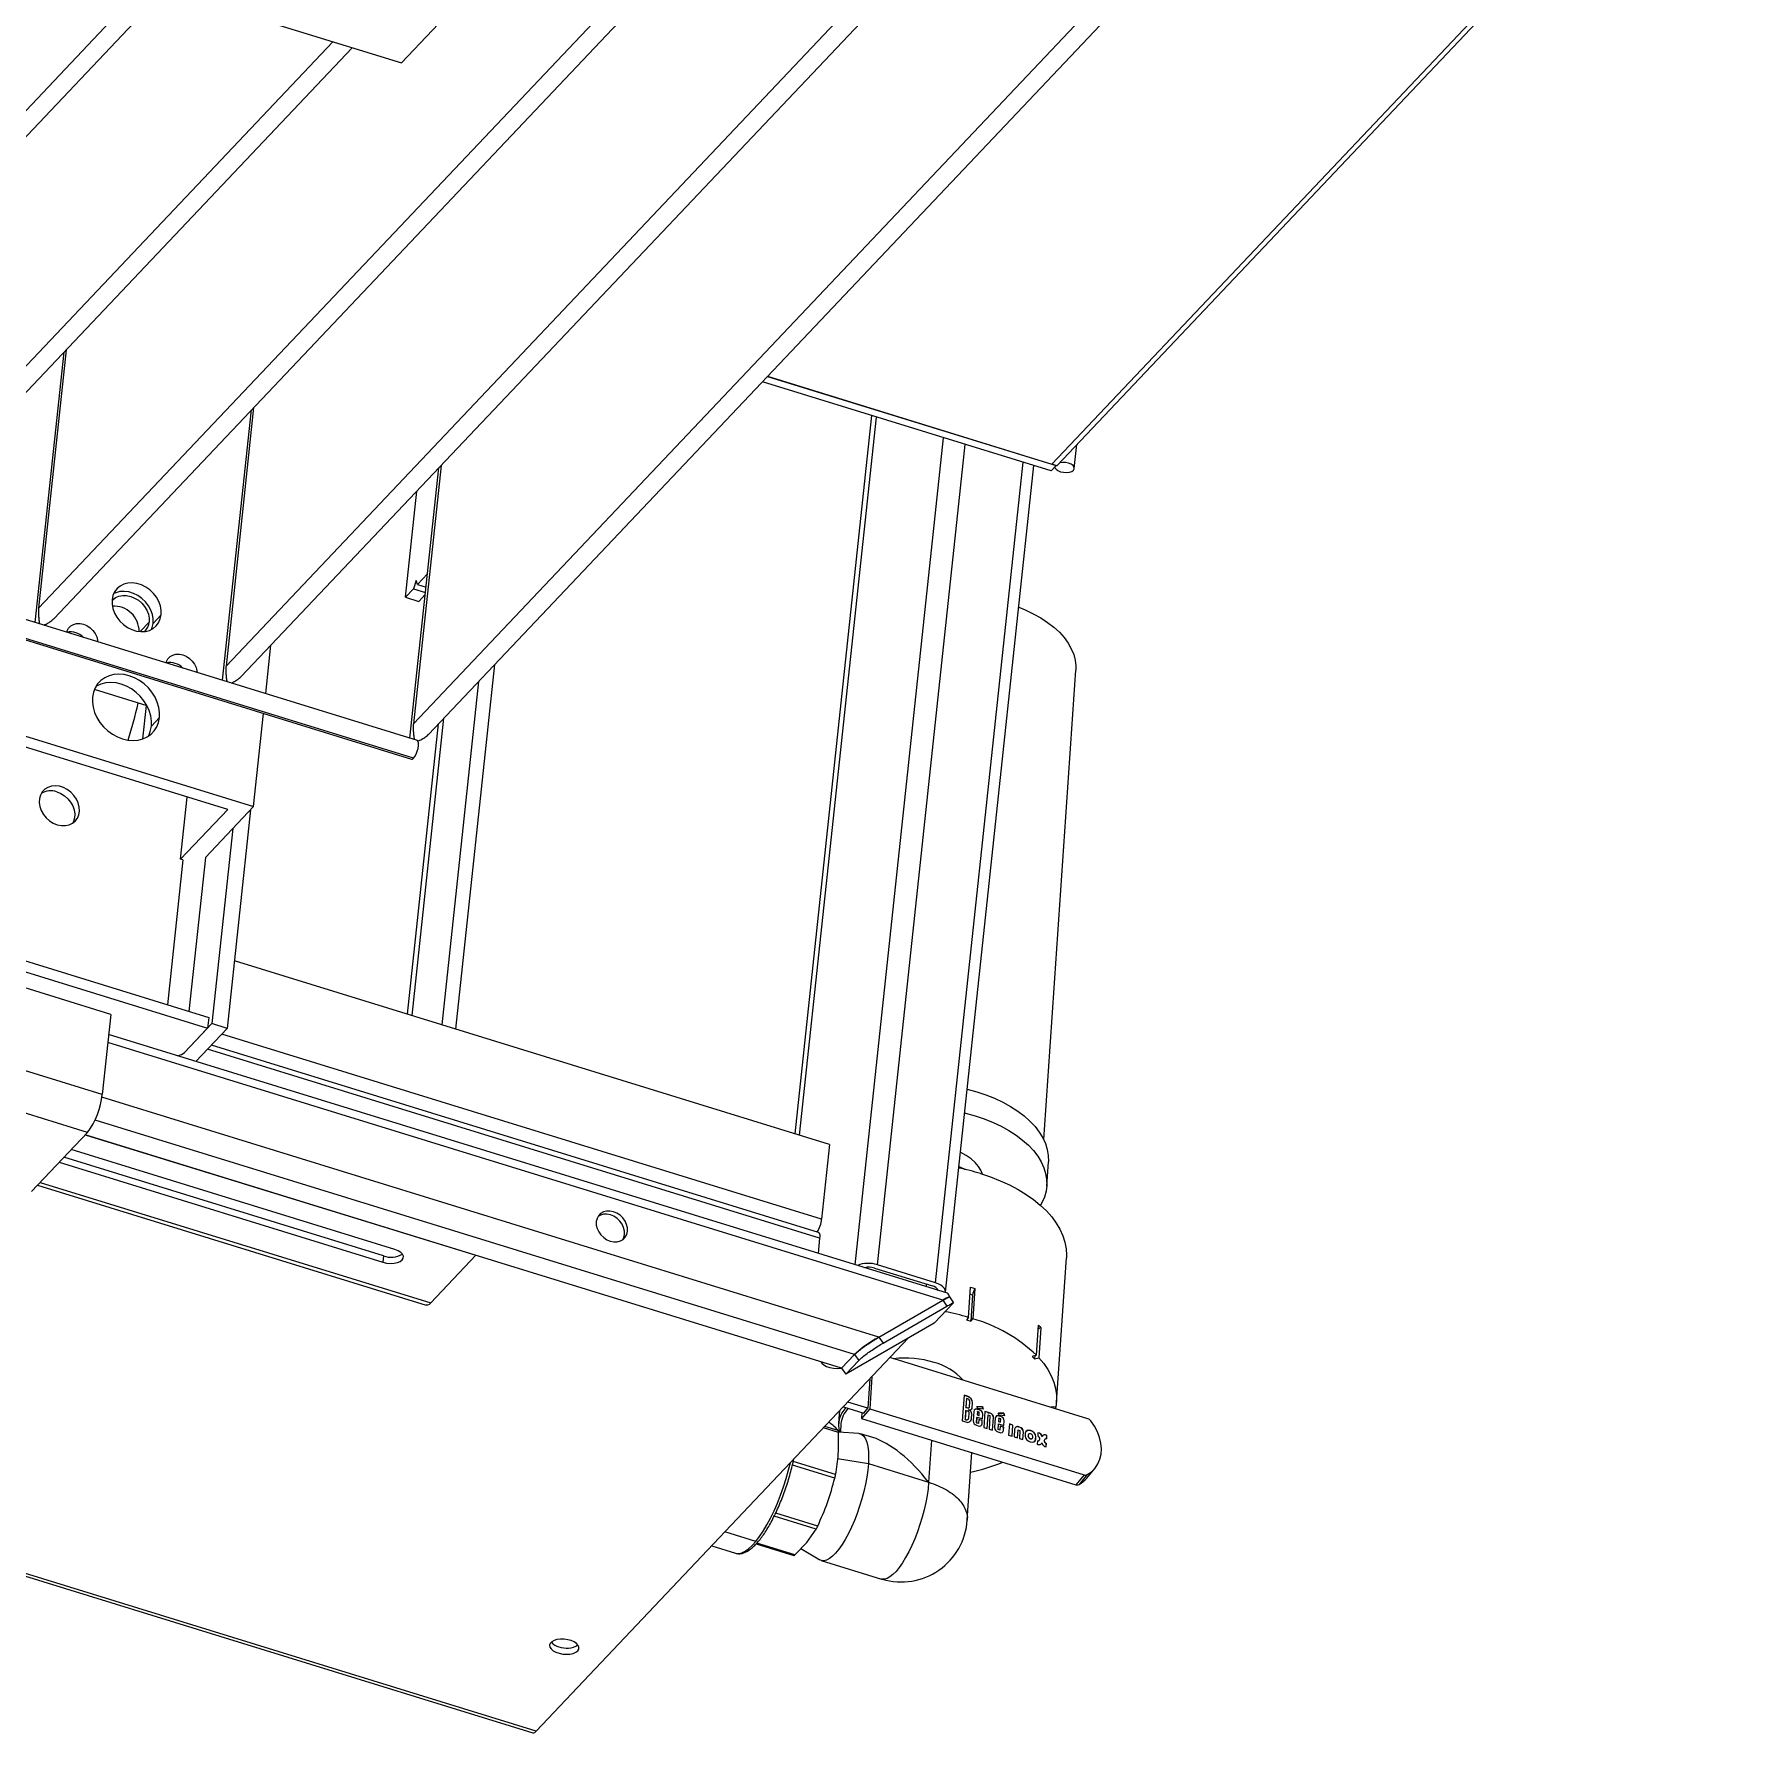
# Model space of a CAD drawing. Header units: millimetres. Extents: x -507 to 594, y -6 to 528.
# Drawn here: x -406.2 to -336.6, y 375.1 to 444.3 of the extents above; entities that cross this region are included whole.
import ezdxf

# ---------------------------------------------------------------- set-up
doc = ezdxf.new("R2010")
doc.units = ezdxf.units.MM

msp = doc.modelspace()

# ---------------------------------------------------------------- linework, layer by layer
at = {"color": 7, "linetype": 'Continuous', "lineweight": 25}
for p, q in [((-364.589, 426.6951), (-336.5711, 456.2837)), ((-337.0283, 456.0784), (-364.7861, 426.7644)), ((-391.2707, 443.1002), (-383.7065, 451.0885)), ((-405.4274, 420.4633), (-378.0743, 449.3499)), ((-409.9811, 448.8756), (-391.2707, 443.1002)), ((-397.798, 418.1083), (-370.4448, 446.9949)), ((-420.6864, 425.1734), (-400.8974, 446.0717)), ((-390.1685, 415.7533), (-362.8153, 444.6399)), ((-413.0569, 422.8184), (-393.268, 443.7167)), ((-390.6186, 415.5087), (-451.6544, 434.3489)), ((-451.8904, 433.5845), (-390.8546, 414.7442)), ((-390.7733, 414.7834), (-451.8091, 433.6236)), ((-406.1833, 420.3131), (-405.0059, 431.3207)), ((-404.915, 431.4167), (-406.0406, 420.8934)), ((-364.815, 426.482), (-376.5726, 430.1113)), ((-376.3685, 430.3269), (-364.6109, 426.6976)), ((-376.3592, 430.3367), (-364.7861, 426.7644)), ((-397.2856, 429.0616), (-398.4111, 418.5384)), ((-398.5538, 417.958), (-397.3765, 428.9657)), ((-375.0559, 399.4293), (-371.9277, 428.6775)), ((-363.87, 426.582), (-363.7648, 427.5655)), ((-390.9243, 415.603), (-389.747, 426.6106)), ((-389.6561, 426.7066), (-390.7816, 416.1834)), ((-369.1174, 393.0444), (-365.5178, 426.699)), ((-364.815, 426.482), (-364.6109, 426.6976)), ((-391.1089, 421.3363), (-390.6464, 425.6608)), ((-390.2095, 422.2861), (-390.6191, 421.8536)), ((-390.7823, 421.6811), (-391.1089, 421.3363)), ((-390.6732, 422.0247), (-390.7823, 421.6811)), ((-390.7823, 421.6811), (-390.2905, 421.5293)), ((-390.6191, 421.8536), (-390.6732, 422.0247)), ((-390.6191, 421.8536), (-390.2674, 421.745)), ((-390.2992, 421.4476), (-390.5639, 421.1681)), ((-391.1089, 421.3363), (-390.5639, 421.1681)), ((-406.0097, 420.2595), (-406.0077, 420.2616)), ((-405.828, 420.2034), (-405.8261, 420.2055)), ((-401.0503, 420.6208), (-401.3769, 420.276)), ((-396.7957, 417.4154), (-396.5845, 419.3898)), ((-398.3802, 417.9045), (-398.3782, 417.9066)), ((-365.1153, 399.251), (-363.8092, 418.3685)), ((-401.6227, 416.9154), (-403.7721, 417.5788)), ((-398.1986, 417.8484), (-398.1966, 417.8505)), ((-401.7998, 415.566), (-401.6544, 416.9252)), ((-397.2878, 412.8147), (-396.8824, 416.6049)), ((-408.187, 416.179), (-397.2878, 412.8147)), ((-401.1227, 416.4348), (-401.4493, 416.09)), ((-390.8372, 404.3006), (-389.5414, 416.4155)), ((-398.3409, 412.6941), (-407.787, 415.6099)), ((-390.7508, 415.5494), (-390.7488, 415.5515)), ((-390.5862, 415.4754), (-390.5671, 415.4955)), ((-400.2595, 410.668), (-399.9884, 413.2026)), ((-506.7204, 412.3826), (-385.9205, 375.0946)), ((-385.7782, 375.1631), (-506.5782, 412.4511)), ((-400.2595, 410.668), (-398.3409, 412.6941)), ((-397.2878, 412.8147), (-399.2471, 410.7455)), ((-397.409, 412.6866), (-398.3617, 403.7795)), ((-398.1389, 411.9159), (-398.9884, 403.9729)), ((-400.1687, 410.64), (-400.2595, 410.668)), ((-410.4289, 407.7161), (-399.1119, 404.2228)), ((-410.6202, 407.3322), (-399.1578, 403.794)), ((-373.8321, 399.0515), (-398.0673, 406.5323)), ((-403.102, 404.3514), (-407.6434, 405.7532)), ((-403.102, 404.3514), (-403.4506, 401.0923)), ((-398.9884, 403.9729), (-400.0967, 402.8025)), ((-399.1119, 404.2228), (-399.1578, 403.794)), ((-398.3617, 403.7795), (-398.9884, 403.9729)), ((-369.0353, 392.9911), (-403.1895, 403.5337)), ((-399.1578, 403.794), (-400.0967, 402.8025)), ((-399.6338, 402.4361), (-398.3617, 403.7795)), ((-374.2913, 395.471), (-399.0054, 403.0997)), ((-403.4506, 401.0923), (-407.992, 402.4941)), ((-404.0505, 399.5458), (-408.5919, 400.9476)), ((-404.0505, 399.5458), (-406.3365, 397.1317)), ((-404.1435, 399.4476), (-388.2406, 394.5388)), ((-373.345, 389.9409), (-404.1435, 399.4476)), ((-391.9992, 394.5164), (-405.0101, 398.5325)), ((-391.5369, 394.7764), (-404.715, 398.8441)), ((-373.8321, 399.0515), (-374.1578, 396.0069)), ((-405.2048, 398.3268), (-392.0267, 394.2591)), ((-364.994, 397.3594), (-364.927, 398.3396)), ((-406.0871, 397.3951), (-390.2617, 392.5102)), ((-374.2403, 395.235), (-374.3063, 394.6181)), ((-391.9992, 394.5164), (-392.0267, 394.2591)), ((-388.2406, 394.5388), (-390.0775, 392.5989)), ((-364.5934, 388.5513), (-364.1916, 394.4324)), ((-372.0116, 394.0202), (-369.6501, 393.2913)), ((-369.5276, 393.4206), (-371.8891, 394.1495)), ((-369.8941, 393.2562), (-369.8827, 393.3631)), ((-368.9561, 392.8522), (-368.9563, 392.852)), ((-368.9563, 392.852), (-368.7831, 392.6106)), ((-368.1827, 392.0131), (-368.099, 393.2383)), ((-368.099, 393.2383), (-368.0079, 393.2107)), ((-368.0111, 392.9185), (-368.0837, 391.8566)), ((-368.0079, 393.2107), (-367.9174, 393.1822)), ((-367.9174, 393.1822), (-368.0011, 391.957)), ((-371.8285, 391.2072), (-369.2285, 392.7081)), ((-371.8284, 391.2072), (-369.2284, 392.7082)), ((-371.6552, 390.9658), (-369.0551, 392.4668)), ((-368.7831, 392.6106), (-369.5717, 391.7777)), ((-369.2284, 392.7082), (-369.0551, 392.4668)), ((-369.5717, 391.7777), (-373.1716, 389.6995)), ((-368.1827, 392.0131), (-368.2653, 391.9127)), ((-368.2653, 391.9127), (-368.0837, 391.8566)), ((-368.0837, 391.8566), (-368.0011, 391.957)), ((-365.4133, 390.4711), (-365.3296, 391.6963)), ((-365.3296, 391.6963), (-365.2798, 391.6442)), ((-365.2314, 391.5917), (-365.3151, 390.3664)), ((-365.2798, 391.6442), (-365.2314, 391.5917)), ((-370.6169, 391.1743), (-385.7782, 375.1631)), ((-371.8284, 391.2072), (-371.6552, 390.9658)), ((-373.345, 389.9409), (-372.8143, 390.5013)), ((-373.3448, 389.941), (-372.8142, 390.5014)), ((-373.1716, 389.6995), (-372.641, 390.26)), ((-372.8142, 390.5014), (-372.641, 390.26)), ((-363.32, 387.8866), (-371.3756, 390.3732)), ((-365.4133, 390.4711), (-365.5865, 390.4227)), ((-365.5865, 390.4227), (-365.4882, 390.318)), ((-365.479, 390.4527), (-365.4882, 390.318)), ((-365.4882, 390.318), (-365.3151, 390.3664)), ((-373.3448, 389.941), (-373.345, 389.9409)), ((-373.3448, 389.941), (-373.1716, 389.6995)), ((-372.1938, 389.5091), (-372.2754, 388.3143)), ((-372.1118, 389.5956), (-372.2009, 388.2926)), ((-368.3616, 388.8423), (-368.433, 387.7968)), ((-368.2204, 388.7924), (-368.362, 388.8361)), ((-368.2163, 388.7975), (-368.3616, 388.8423)), ((-368.2635, 388.7056), (-368.288, 388.3462)), ((-368.2593, 388.7107), (-368.2839, 388.3513)), ((-368.2635, 388.7056), (-368.2593, 388.7107)), ((-368.223, 388.6994), (-368.2593, 388.7107)), ((-368.2204, 388.7924), (-368.2163, 388.7975)), ((-373.4455, 388.0893), (-373.4734, 387.6809)), ((-373.273, 388.3693), (-372.4413, 388.1126)), ((-372.2754, 388.3143), (-373.0877, 388.565)), ((-372.2009, 388.2926), (-372.5326, 387.8893)), ((-372.5158, 388.1356), (-372.5326, 387.8893)), ((-372.4413, 388.1126), (-372.2754, 388.3143)), ((-372.2009, 388.2926), (-363.4762, 385.5995)), ((-368.2969, 388.2155), (-368.3215, 387.8561)), ((-368.2928, 388.2206), (-368.3174, 387.8612)), ((-368.2969, 388.2155), (-368.2928, 388.2206)), ((-368.2201, 388.1981), (-368.2928, 388.2206)), ((-368.288, 388.3462), (-368.2839, 388.3513)), ((-368.288, 388.3462), (-368.2154, 388.3238)), ((-368.2839, 388.3513), (-368.2112, 388.3288)), ((-368.2154, 388.3238), (-368.2112, 388.3288)), ((-368.1835, 388.2472), (-368.1793, 388.2523)), ((-368.1653, 387.9143), (-368.1519, 388.1104)), ((-368.1491, 388.3383), (-368.145, 388.3434)), ((-368.1341, 388.3718), (-368.1207, 388.5678)), ((-368.0605, 387.8757), (-368.0471, 388.0717)), ((-368.0563, 387.8807), (-368.0429, 388.0767)), ((-368.0471, 388.0717), (-368.0429, 388.0767)), ((-368.0292, 388.3331), (-368.0158, 388.5291)), ((-368.0292, 388.3331), (-368.0251, 388.3381)), ((-368.0251, 388.3381), (-368.0117, 388.5341)), ((-368.0158, 388.5291), (-368.0117, 388.5341)), ((-367.9614, 388.185), (-367.9881, 387.7929)), ((-367.8367, 388.3801), (-367.6143, 388.3781)), ((-367.8049, 388.3035), (-367.8367, 388.3801)), ((-367.6184, 388.3731), (-367.8346, 388.375)), ((-367.8179, 388.1678), (-367.8269, 388.0371)), ((-367.8269, 388.0371), (-367.8227, 388.0421)), ((-367.8269, 388.0371), (-367.7542, 388.0146)), ((-367.8138, 388.1728), (-367.8227, 388.0421)), ((-367.8227, 388.0421), (-367.7501, 388.0197)), ((-367.8179, 388.1678), (-367.8138, 388.1728)), ((-367.7411, 388.1504), (-367.8138, 388.1728)), ((-367.8113, 388.2658), (-367.8071, 388.2708)), ((-367.7386, 388.2434), (-367.8113, 388.2658)), ((-367.7344, 388.2484), (-367.8071, 388.2708)), ((-367.5847, 388.2689), (-367.8049, 388.3035)), ((-367.7542, 388.0146), (-367.7501, 388.0197)), ((-367.7501, 388.0197), (-367.7411, 388.1504)), ((-367.7386, 388.2434), (-367.7344, 388.2484)), ((-367.6143, 388.3781), (-367.6184, 388.3731)), ((-367.5904, 388.2698), (-367.6184, 388.3731)), ((-367.6152, 387.878), (-367.6022, 388.0678)), ((-367.6143, 388.3781), (-367.5847, 388.2689)), ((-367.6114, 387.8768), (-367.598, 388.0728)), ((-367.6022, 388.0678), (-367.598, 388.0728)), ((-367.5165, 388.1811), (-367.5611, 387.5277)), ((-367.3753, 388.1312), (-367.5169, 388.1749)), ((-367.3711, 388.1362), (-367.5165, 388.1811)), ((-367.4195, 387.4839), (-367.382, 388.0332)), ((-367.4158, 387.4828), (-367.3778, 388.0382)), ((-367.382, 388.0332), (-367.3778, 388.0382)), ((-367.3778, 388.0382), (-367.3052, 388.0158)), ((-367.3765, 388.1137), (-367.3753, 388.1312)), ((-367.3765, 388.1137), (-367.3723, 388.1187)), ((-367.3753, 388.1312), (-367.3711, 388.1362)), ((-367.3723, 388.1187), (-367.3711, 388.1362)), ((-367.3052, 388.0158), (-367.3431, 387.4604)), ((-366.9648, 388.1109), (-366.7424, 388.109)), ((-366.9329, 388.0343), (-366.9648, 388.1109)), ((-366.7465, 388.1039), (-366.9627, 388.1058)), ((-366.9393, 387.9966), (-366.9352, 388.0017)), ((-366.8667, 387.9742), (-366.9393, 387.9966)), ((-366.8625, 387.9792), (-366.9352, 388.0017)), ((-366.7127, 387.9997), (-366.9329, 388.0343)), ((-366.8667, 387.9742), (-366.8625, 387.9792)), ((-366.7424, 388.109), (-366.7465, 388.1039)), ((-366.7185, 388.0006), (-366.7465, 388.1039)), ((-366.7424, 388.109), (-366.7127, 387.9997)), ((-364.8148, 388.3741), (-364.8197, 388.3495)), ((-364.6172, 388.352), (-364.8148, 388.3741)), ((-364.6321, 388.3537), (-364.6362, 388.2929)), ((-372.6409, 387.285), (-373.4732, 387.3365)), ((-373.3736, 387.6741), (-373.397, 387.3318)), ((-372.0806, 387.12), (-372.5786, 387.2738)), ((-372.5326, 387.8893), (-363.8079, 385.1962)), ((-368.433, 387.7968), (-368.2877, 387.7519)), ((-368.3215, 387.8561), (-368.3174, 387.8612)), ((-368.3215, 387.8561), (-368.2852, 387.8449)), ((-368.3174, 387.8612), (-368.281, 387.85)), ((-368.2852, 387.8449), (-368.281, 387.85)), ((-368.1858, 387.8667), (-368.1816, 387.8718)), ((-368.0605, 387.8757), (-368.0563, 387.8807)), ((-367.8517, 387.6174), (-367.7791, 387.5949)), ((-367.8492, 387.7103), (-367.8336, 387.9391)), ((-367.8492, 387.7103), (-367.8451, 387.7154)), ((-367.7765, 387.6879), (-367.8492, 387.7103)), ((-367.8451, 387.7154), (-367.8294, 387.9441)), ((-367.7724, 387.693), (-367.8451, 387.7154)), ((-367.8336, 387.9391), (-367.8294, 387.9441)), ((-367.8294, 387.9441), (-367.6114, 387.8768)), ((-367.7765, 387.6879), (-367.7724, 387.693)), ((-367.7612, 387.8563), (-367.7724, 387.693)), ((-367.6201, 387.8064), (-367.7617, 387.8501)), ((-367.6159, 387.8115), (-367.7612, 387.8563)), ((-367.629, 387.6757), (-367.6201, 387.8064)), ((-367.629, 387.6757), (-367.6248, 387.6808)), ((-367.6248, 387.6808), (-367.6159, 387.8115)), ((-367.6201, 387.8064), (-367.6159, 387.8115)), ((-367.5611, 387.5277), (-367.4158, 387.4828)), ((-367.3431, 387.4604), (-367.1978, 387.4155)), ((-367.2015, 387.4167), (-367.1662, 387.9332)), ((-367.1978, 387.4155), (-367.1621, 387.9383)), ((-367.1662, 387.9332), (-367.1621, 387.9383)), ((-367.0894, 387.9158), (-367.1162, 387.5238)), ((-366.9798, 387.3482), (-366.9071, 387.3258)), ((-366.9773, 387.4412), (-366.9616, 387.6699)), ((-366.9773, 387.4412), (-366.9731, 387.4462)), ((-366.9046, 387.4188), (-366.9773, 387.4412)), ((-366.9731, 387.4462), (-366.9575, 387.675)), ((-366.9005, 387.4238), (-366.9731, 387.4462)), ((-366.9616, 387.6699), (-366.9575, 387.675)), ((-366.9575, 387.675), (-366.7395, 387.6077)), ((-366.946, 387.8986), (-366.9549, 387.7679)), ((-366.9549, 387.7679), (-366.9508, 387.773)), ((-366.9549, 387.7679), (-366.8823, 387.7455)), ((-366.9419, 387.9037), (-366.9508, 387.773)), ((-366.9508, 387.773), (-366.8781, 387.7505)), ((-366.946, 387.8986), (-366.9419, 387.9037)), ((-366.8692, 387.8812), (-366.9419, 387.9037)), ((-366.9046, 387.4188), (-366.9005, 387.4238)), ((-366.8893, 387.5872), (-366.9005, 387.4238)), ((-366.7481, 387.5373), (-366.8897, 387.581)), ((-366.744, 387.5423), (-366.8893, 387.5872)), ((-366.8823, 387.7455), (-366.8781, 387.7505)), ((-366.8781, 387.7505), (-366.8692, 387.8812)), ((-366.757, 387.4066), (-366.7481, 387.5373)), ((-366.757, 387.4066), (-366.7529, 387.4116)), ((-366.7529, 387.4116), (-366.744, 387.5423)), ((-366.7481, 387.5373), (-366.744, 387.5423)), ((-366.7432, 387.6088), (-366.7303, 387.7987)), ((-366.7395, 387.6077), (-366.7261, 387.8037)), ((-366.7303, 387.7987), (-366.7261, 387.8037)), ((-366.5126, 387.6711), (-366.5438, 387.2137)), ((-366.3714, 387.6212), (-366.513, 387.6649)), ((-366.3673, 387.6262), (-366.5126, 387.6711)), ((-366.4022, 387.1699), (-366.3714, 387.6212)), ((-366.3985, 387.1688), (-366.3673, 387.6262)), ((-366.3714, 387.6212), (-366.3673, 387.6262)), ((-366.3049, 387.4535), (-366.3259, 387.1464)), ((-366.1843, 387.1027), (-366.1624, 387.4232)), ((-366.1805, 387.1015), (-366.1582, 387.4282)), ((-366.1624, 387.4232), (-366.1582, 387.4282)), ((-366.1582, 387.4282), (-366.0855, 387.4058)), ((-366.1316, 387.5472), (-366.1275, 387.5522)), ((-366.1026, 387.5382), (-366.1316, 387.5472)), ((-366.0984, 387.5432), (-366.1275, 387.5522)), ((-366.0855, 387.4058), (-366.1079, 387.0791)), ((-366.1026, 387.5382), (-366.0984, 387.5432)), ((-365.9663, 387.0354), (-365.9457, 387.3363)), ((-365.9625, 387.0342), (-365.9416, 387.3413)), ((-365.9457, 387.3363), (-365.9416, 387.3413)), ((-365.8687, 387.3007), (-365.877, 387.1794)), ((-365.7323, 387.2523), (-365.7365, 387.2473)), ((-365.35, 387.3129), (-365.3589, 387.1815)), ((-366.5438, 387.2137), (-366.3985, 387.1688)), ((-366.3259, 387.1464), (-366.1805, 387.1015)), ((-366.1079, 387.0791), (-365.9625, 387.0342)), ((-365.7477, 387.2257), (-365.7518, 387.1658)), ((-365.7518, 387.1658), (-365.7477, 387.1709)), ((-365.7365, 387.2473), (-365.7477, 387.2257)), ((-365.7436, 387.2308), (-365.7477, 387.1709)), ((-365.7477, 387.2257), (-365.7436, 387.2308)), ((-365.5815, 387.0882), (-365.5773, 387.0932)), ((-365.566, 387.1148), (-365.5619, 387.1747)), ((-365.4735, 386.9831), (-365.4451, 387.0398)), ((-365.4451, 387.0398), (-365.4368, 387.1611)), ((-365.4451, 387.0398), (-365.441, 387.0448)), ((-365.441, 387.0448), (-365.4327, 387.1662)), ((-365.4368, 387.1611), (-365.4327, 387.1662)), ((-365.3723, 386.9855), (-365.3813, 386.8548)), ((-365.2955, 387.0071), (-365.2914, 387.0122)), ((-365.1969, 386.8937), (-365.1928, 386.8987)), ((-365.1793, 387.1518), (-365.1751, 387.1568)), ((-365.0766, 387.0427), (-365.0807, 387.0376)), ((-365.0217, 386.7429), (-365.0132, 386.8683)), ((-365.0179, 386.7426), (-365.009, 386.8733)), ((-365.0132, 386.8683), (-365.009, 386.8733)), ((-364.9994, 387.0698), (-364.9908, 387.1957)), ((-364.9956, 387.0694), (-364.9867, 387.2007)), ((-364.9908, 387.1957), (-364.9867, 387.2007)), ((-373.5097, 386.2609), (-372.2554, 386.0552)), ((-372.2554, 386.0552), (-369.8031, 385.2982)), ((-368.2289, 383.7529), (-368.041, 386.5028)), ((-363.358, 385.4695), (-363.0263, 385.8728)), ((-363.4762, 385.5995), (-363.8079, 385.1962)), ((-363.3439, 385.608), (-363.6756, 385.2047)), ((-374.7655, 382.85), (-374.3789, 383.392)), ((-378.6349, 382.7069), (-377.6623, 382.4066)), ((-376.829, 382.7831), (-375.2935, 382.3091)), ((-375.2464, 382.3371), (-374.7655, 382.85)), ((-375.0007, 382.5992), (-374.2292, 382.1398)), ((-374.1713, 382.114), (-371.719, 381.357))]:
    msp.add_line(p, q, dxfattribs=at)
at = {"color": 8, "linetype": 'Continuous', "lineweight": 25}
for p, q in [((-378.8638, 449.5936), (-406.0406, 420.8934)), ((-371.2344, 447.2386), (-398.4111, 418.5384)), ((-401.687, 446.3154), (-421.2995, 425.6035)), ((-363.6049, 444.8836), (-390.7816, 416.1834)), ((-394.0575, 443.9604), (-413.67, 423.2485)), ((-372.1218, 428.7375), (-375.25, 399.4892)), ((-372.799, 394.1529), (-369.1966, 427.8345)), ((-371.8891, 394.1495), (-368.3155, 427.5625)), ((-369.5276, 393.4206), (-365.954, 426.8336)), ((-401.5415, 420.3268), (-401.9082, 419.9394)), ((-404.7964, 419.885), (-404.7918, 419.9279)), ((-387.4772, 418.5955), (-389.0646, 403.7534)), ((-400.2551, 418.4832), (-400.2505, 418.5261)), ((-388.1277, 417.9084), (-389.6232, 403.9259)), ((-389.7675, 416.1768), (-391.0313, 404.3605)), ((-400.1687, 410.64), (-400.7993, 404.7437)), ((-399.2471, 410.7455), (-399.9182, 404.4717)), ((-374.1578, 396.0069), (-398.5826, 403.5462)), ((-369.2285, 392.7081), (-403.225, 403.202)), ((-374.2403, 395.235), (-399.1668, 402.9292)), ((-371.8285, 391.2072), (-403.4662, 400.9729)), ((-372.8143, 390.5013), (-403.741, 400.0476)), ((-405.9804, 397.5077), (-390.0775, 392.5989)), ((-369.4384, 393.1155), (-369.4346, 393.1516)), ((-368.0111, 392.9185), (-368.1186, 392.9516)), ((-373.4721, 387.3193), (-374.0875, 387.5093)), ((-373.4885, 387.4053), (-374.0282, 387.5719)), ((-369.6861, 387.0106), (-369.8031, 385.2982)), ((-373.621, 385.4654), (-375.3471, 385.9982)), ((-373.5889, 385.6104), (-375.3125, 386.1425)), ((-374.3789, 383.392), (-376.0889, 383.9198)), ((-374.317, 383.5111), (-376.0301, 384.0399)), ((-376.8372, 382.8852), (-378.0977, 383.2742)), ((-375.2464, 382.3371), (-376.7986, 382.8162)), ((-371.7026, 381.3525), (-371.719, 381.357)), ((-371.7026, 381.3525), (-371.6866, 381.3472))]:
    msp.add_line(p, q, dxfattribs=at)
at = {"color": 7, "linetype": 'Continuous', "lineweight": 25, "flags": 128}
for points in [[(-364.6649, 426.6406), (-364.6576, 426.6139), (-364.6134, 426.551), (-364.5353, 426.4952), (-364.431, 426.4521), (-364.3108, 426.4259), (-364.1863, 426.4191), (-364.0698, 426.4325), (-363.9727, 426.4646), (-363.9044, 426.5124)], [(-363.9044, 426.5124), (-363.8718, 426.5712), (-363.8778, 426.6352), (-363.9221, 426.6981), (-364.0002, 426.7539), (-364.1045, 426.797), (-364.2247, 426.8232), (-364.3492, 426.83), (-364.4657, 426.8166), (-364.4762, 426.8143)], [(-401.0503, 420.6208), (-401.0488, 420.7994), (-401.0813, 420.9824), (-401.1468, 421.1637), (-401.2431, 421.3369), (-401.3668, 421.4962), (-401.5138, 421.6363), (-401.6789, 421.7522), (-401.8568, 421.8402), (-402.0411, 421.8971), (-402.2258, 421.921), (-402.4044, 421.9112), (-402.571, 421.8679), (-402.7198, 421.7927), (-402.8457, 421.6881), (-402.9446, 421.5576), (-403.013, 421.4057), (-403.0485, 421.2376)], [(-403.0431, 421.2161), (-403.023, 421.2363), (-402.9065, 421.3237), (-402.7695, 421.3827), (-402.6175, 421.411), (-402.4561, 421.4075), (-402.2917, 421.3724), (-402.1305, 421.307), (-401.9788, 421.2138), (-401.8423, 421.0964), (-401.7263, 420.9594), (-401.6353, 420.808), (-401.5727, 420.6479), (-401.5411, 420.4854), (-401.5415, 420.3268)], [(-401.3769, 420.276), (-401.3754, 420.4546), (-401.4079, 420.6376), (-401.4734, 420.8188), (-401.5697, 420.992), (-401.6934, 421.1514), (-401.8403, 421.2914), (-402.0055, 421.4074), (-402.1833, 421.4953), (-402.3677, 421.5522), (-402.5523, 421.5761), (-402.731, 421.5663), (-402.8975, 421.5231), (-402.9821, 421.4854)], [(-403.0485, 421.2376), (-403.05, 421.059), (-403.0175, 420.876), (-402.952, 420.6948), (-402.8557, 420.5216), (-402.732, 420.3622), (-402.5851, 420.2222), (-402.4199, 420.1062), (-402.2421, 420.0183), (-402.0577, 419.9614), (-401.873, 419.9374), (-401.6944, 419.9472), (-401.5278, 419.9905), (-401.3791, 420.0657), (-401.2531, 420.1704), (-401.1542, 420.3008), (-401.0859, 420.4527), (-401.0503, 420.6208)], [(-366.1345, 420.9334), (-365.8687, 420.8237), (-365.5423, 420.6678), (-365.238, 420.4972), (-364.9583, 420.3133), (-364.7052, 420.1173), (-364.4805, 419.9108), (-364.2859, 419.6953), (-364.1229, 419.4724), (-363.9927, 419.2437), (-363.8962, 419.0109), (-363.8341, 418.7758), (-363.8069, 418.54), (-363.8092, 418.3685)], [(-404.8987, 419.9166), (-404.8824, 419.9683), (-404.8218, 420.0807), (-404.7338, 420.1711), (-404.623, 420.2351), (-404.4948, 420.2694), (-404.3557, 420.2723), (-404.2126, 420.2437), (-404.0727, 420.185), (-403.9431, 420.0991), (-403.8302, 419.9904), (-403.7397, 419.8643), (-403.6761, 419.727), (-403.6427, 419.5856), (-403.6381, 419.5274)], [(-401.4432, 420.0282), (-401.4124, 420.1079), (-401.3769, 420.276)], [(-400.8526, 418.6676), (-400.8362, 418.7194), (-400.7756, 418.8317), (-400.6877, 418.9222), (-400.5769, 418.9862), (-400.4487, 419.0205), (-400.3095, 419.0234), (-400.1665, 418.9948), (-400.0266, 418.9361), (-399.897, 418.8502), (-399.7841, 418.7414), (-399.6935, 418.6153), (-399.63, 418.4781), (-399.5965, 418.3367), (-399.5919, 418.2785)], [(-401.1227, 416.4348), (-401.118, 416.6413), (-401.1469, 416.853), (-401.2088, 417.0647), (-401.302, 417.2713), (-401.4245, 417.4677), (-401.573, 417.649), (-401.744, 417.8107), (-401.9333, 417.9489), (-402.1361, 418.0602), (-402.3475, 418.1419), (-402.5624, 418.1918), (-402.7753, 418.2089), (-402.9811, 418.1926), (-403.1746, 418.1434), (-403.3512, 418.0624), (-403.5065, 417.9518), (-403.6366, 417.8141), (-403.7383, 417.6529), (-403.8092, 417.472), (-403.8475, 417.2759)], [(-403.8475, 417.2759), (-403.8523, 417.0695), (-403.8234, 416.8578), (-403.7615, 416.646), (-403.6682, 416.4394), (-403.5458, 416.2431), (-403.3972, 416.0618), (-403.2262, 415.9001), (-403.037, 415.7618), (-402.8342, 415.6505), (-402.6227, 415.5689), (-402.4079, 415.519), (-402.195, 415.5019), (-401.9892, 415.5182), (-401.7956, 415.5674), (-401.6191, 415.6483), (-401.4638, 415.759), (-401.3337, 415.8966), (-401.2319, 416.0579), (-401.161, 416.2388), (-401.1227, 416.4348)], [(-401.4493, 416.09), (-401.4445, 416.2964), (-401.4734, 416.5081), (-401.5353, 416.7199), (-401.6286, 416.9265), (-401.751, 417.1228), (-401.8996, 417.3041), (-402.0706, 417.4659), (-402.2598, 417.6041), (-402.4627, 417.7154), (-402.6741, 417.797), (-402.8889, 417.8469), (-403.1018, 417.864), (-403.3076, 417.8477), (-403.5012, 417.7985), (-403.6778, 417.7176), (-403.7163, 417.6942)], [(-390.7733, 414.7834), (-390.7211, 414.8535), (-390.6703, 414.9503), (-390.6261, 415.0643), (-390.5927, 415.1844), (-390.5733, 415.2989), (-390.57, 415.3965), (-390.5829, 415.4676), (-390.611, 415.5053), (-390.6186, 415.5087)], [(-390.8546, 414.7442), (-390.822, 414.7469), (-390.7733, 414.7834)], [(-405.2789, 412.0744), (-405.1126, 412.0394), (-404.9498, 412.0375), (-404.7971, 412.0686), (-404.6607, 412.1316), (-404.5463, 412.2239), (-404.4584, 412.3416), (-404.4008, 412.48), (-404.3757, 412.6334), (-404.3843, 412.7955), (-404.4261, 412.9597), (-404.4994, 413.1193), (-404.6012, 413.2676), (-404.7274, 413.3988), (-404.8728, 413.5073), (-405.0315, 413.5887), (-405.1969, 413.6398), (-405.3623, 413.6583), (-405.5208, 413.6437), (-405.6661, 413.5964), (-405.7922, 413.5183), (-405.8939, 413.4128), (-405.967, 413.2841), (-406.0085, 413.1374), (-406.0168, 412.9789), (-405.9915, 412.8149), (-405.9337, 412.6522), (-405.8457, 412.4974), (-405.7311, 412.3569), (-405.5945, 412.2365), (-405.4417, 412.141), (-405.2789, 412.0744)], [(-405.3056, 413.4156), (-405.1428, 413.349), (-404.9899, 413.2535), (-404.8534, 413.1331), (-404.7388, 412.9926), (-404.6508, 412.8379), (-404.5929, 412.6752), (-404.5677, 412.5112), (-404.576, 412.3526), (-404.6175, 412.206), (-404.651, 412.1378)], [(-368.2332, 401.3108), (-368.2294, 401.3098), (-367.8421, 401.2013)], [(-367.8421, 401.2013), (-367.4694, 401.0752), (-367.1138, 400.9323), (-366.7779, 400.7735), (-366.464, 400.6001), (-366.1742, 400.4132), (-365.9108, 400.2142), (-365.6754, 400.0044), (-365.4697, 399.7853), (-365.2953, 399.5585), (-365.1532, 399.3255), (-365.0446, 399.088), (-364.9701, 398.8476), (-364.9303, 398.606), (-364.9255, 398.365), (-364.927, 398.3396)], [(-368.3371, 400.3398), (-368.2964, 400.3296), (-367.9091, 400.2212)], [(-367.9091, 400.2212), (-367.5364, 400.095), (-367.1808, 399.9521), (-366.8449, 399.7934), (-366.5309, 399.6199), (-366.2412, 399.4331), (-365.9777, 399.234), (-365.7424, 399.0242), (-365.5367, 398.8051), (-365.3622, 398.5783), (-365.2202, 398.3453), (-365.1115, 398.1078), (-365.0371, 397.8674), (-364.9973, 397.6259), (-364.9924, 397.3848), (-365.0226, 397.146), (-365.0875, 396.9111), (-365.1868, 396.6817), (-365.246, 396.5748)], [(-367.6104, 397.8416), (-367.6765, 398.0008), (-367.7783, 398.1626), (-367.9122, 398.3177), (-368.0763, 398.4637), (-368.2682, 398.5986), (-368.4851, 398.7204), (-368.509, 398.7323)], [(-368.571, 398.1531), (-368.3618, 398.0593), (-368.3144, 398.0356)], [(-367.6898, 397.8665), (-367.2799, 397.7289), (-366.887, 397.5743), (-366.5135, 397.4037), (-366.1615, 397.218), (-365.833, 397.0184), (-365.53, 396.806), (-365.2543, 396.5821), (-365.0075, 396.3479), (-364.791, 396.105), (-364.6061, 395.8546), (-364.454, 395.5982), (-364.3354, 395.3375), (-364.2511, 395.0738), (-364.2016, 394.8087), (-364.1871, 394.5439), (-364.1916, 394.4324)], [(-382.0636, 395.5182), (-382.0652, 395.6567), (-382.0987, 395.7981), (-382.1623, 395.9353), (-382.2528, 396.0615), (-382.3657, 396.1702), (-382.4953, 396.2561), (-382.6352, 396.3148), (-382.7782, 396.3434), (-382.9174, 396.3405), (-383.0456, 396.3062), (-383.1564, 396.2422), (-383.2443, 396.1518), (-383.3049, 396.0394), (-383.3352, 395.9107), (-383.3335, 395.7722), (-383.3001, 395.6308), (-383.2365, 395.4936), (-383.146, 395.3675), (-383.0331, 395.2587), (-382.9034, 395.1728), (-382.7636, 395.1141), (-382.6205, 395.0855), (-382.4814, 395.0884), (-382.3532, 395.1227), (-382.2423, 395.1867), (-382.1544, 395.2772), (-382.0938, 395.3895), (-382.0636, 395.5182)], [(-382.186, 395.3889), (-382.1877, 395.5274), (-382.2211, 395.6688), (-382.2847, 395.806), (-382.3752, 395.9322), (-382.4881, 396.0409), (-382.6178, 396.1268), (-382.7576, 396.1855), (-382.9007, 396.2141), (-383.0398, 396.2112), (-383.168, 396.1769), (-383.2625, 396.1251)], [(-382.2587, 395.1746), (-382.2163, 395.2602), (-382.186, 395.3889)], [(-374.2913, 395.471), (-374.2876, 395.4697), (-374.2649, 395.4511), (-374.2483, 395.4167), (-374.2385, 395.3679), (-374.2358, 395.3066), (-374.2403, 395.235)], [(-392.0267, 394.2591), (-391.8773, 394.2243), (-391.7214, 394.2096), (-391.5696, 394.2159), (-391.4323, 394.2427), (-391.3188, 394.2883), (-391.2368, 394.3495), (-391.192, 394.4222), (-391.1874, 394.5014), (-391.2233, 394.5817), (-391.2972, 394.6576), (-391.4042, 394.724), (-391.5369, 394.7764)], [(-369.1222, 393.0179), (-369.1166, 393.053), (-369.126, 393.1233), (-369.1618, 393.1935), (-369.2226, 393.2607), (-369.3061, 393.3225), (-369.4091, 393.3765), (-369.5276, 393.4206)], [(-390.0775, 392.5989), (-390.143, 392.5411), (-390.2035, 392.5108), (-390.2572, 392.509), (-390.2617, 392.5102)], [(-374.1912, 390.2021), (-374.1519, 390.1465), (-374.0694, 390.0761), (-373.9585, 390.016), (-373.826, 389.9698), (-373.6803, 389.9406), (-373.5306, 389.93), (-373.3862, 389.9389), (-373.3541, 389.9437)], [(-365.3151, 390.3664), (-365.1172, 390.1275), (-364.9495, 389.8822), (-364.8129, 389.6317), (-364.7083, 389.3775), (-364.636, 389.1211), (-364.5967, 388.8637), (-364.5904, 388.6069), (-364.6172, 388.352)], [(-373.4306, 388.203), (-373.4359, 388.1731), (-373.4455, 388.0893)], [(-372.6409, 387.285), (-372.615, 387.2822), (-372.5198, 387.2474), (-372.437, 387.1753), (-372.368, 387.067), (-372.3136, 386.9242), (-372.2747, 386.7488), (-372.2519, 386.5434), (-372.2454, 386.3111), (-372.2554, 386.0552)], [(-365.4327, 387.1662), (-365.4534, 387.2401), (-365.4989, 387.3094), (-365.5635, 387.3655), (-365.6392, 387.4015), (-365.7166, 387.4128), (-365.786, 387.398), (-365.8389, 387.3591), (-365.8687, 387.3007)], [(-365.4368, 387.1611), (-365.4576, 387.235), (-365.5031, 387.3044), (-365.5677, 387.3605), (-365.6433, 387.3964), (-365.7207, 387.4077), (-365.7902, 387.393), (-365.843, 387.354), (-365.8445, 387.3523)], [(-365.5619, 387.1747), (-365.5712, 387.205), (-365.5903, 387.2333), (-365.617, 387.2561), (-365.6481, 387.2708), (-365.6799, 387.2755), (-365.7086, 387.2698), (-365.7307, 387.2542), (-365.7436, 387.2308)], [(-363.3439, 385.608), (-363.1724, 385.726), (-363.0276, 385.8713), (-362.9124, 386.0409), (-362.8291, 386.2316), (-362.7795, 386.4394), (-362.7644, 386.6601), (-362.7842, 386.8894), (-362.8385, 387.1225), (-362.9263, 387.3549), (-363.0457, 387.5817), (-363.1943, 387.7985)], [(-365.877, 387.1794), (-365.8562, 387.1055), (-365.8107, 387.0361), (-365.7461, 386.98), (-365.6704, 386.9441), (-365.5931, 386.9328), (-365.5236, 386.9475), (-365.4707, 386.9865), (-365.441, 387.0448)], [(-365.7518, 387.1658), (-365.7426, 387.1355), (-365.7235, 387.1072), (-365.6968, 387.0844), (-365.6657, 387.0697), (-365.6339, 387.065), (-365.6052, 387.0707), (-365.5831, 387.0862), (-365.5815, 387.0882)], [(-365.7477, 387.1709), (-365.7384, 387.1405), (-365.7193, 387.1122), (-365.6926, 387.0894), (-365.6615, 387.0747), (-365.6297, 387.07), (-365.6011, 387.0757), (-365.579, 387.0913), (-365.566, 387.1148)], [(-365.3813, 386.8548), (-365.3522, 386.8411), (-365.3223, 386.8327), (-365.2928, 386.8301), (-365.2651, 386.8334), (-365.2402, 386.8424), (-365.2193, 386.8567), (-365.2033, 386.8757), (-365.1928, 386.8987)], [(-365.3723, 386.9855), (-365.3356, 386.9864), (-365.3048, 386.9996), (-365.2837, 387.0236), (-365.2748, 387.0555), (-365.2791, 387.0914), (-365.2961, 387.1272), (-365.3238, 387.1585), (-365.3589, 387.1815)], [(-365.2121, 386.864), (-365.2074, 386.8707), (-365.1969, 386.8937)], [(-364.9867, 387.2007), (-365.0157, 387.2144), (-365.0456, 387.2228), (-365.0751, 387.2254), (-365.1028, 387.2221), (-365.1277, 387.2131), (-365.1486, 387.1988), (-365.1646, 387.1798), (-365.1751, 387.1568)], [(-365.0807, 387.0376), (-365.0884, 387.0262), (-365.0973, 386.9943), (-365.093, 386.9584), (-365.076, 386.9226), (-365.0483, 386.8914), (-365.0132, 386.8683)], [(-364.9956, 387.0694), (-365.0324, 387.0685), (-365.0631, 387.0553), (-365.0842, 387.0313), (-365.0931, 386.9994), (-365.0888, 386.9634), (-365.0718, 386.9277), (-365.0441, 386.8964), (-365.009, 386.8733)], [(-372.2554, 386.0552), (-372.2805, 385.79), (-372.3203, 385.5099), (-372.3745, 385.2188), (-372.4421, 384.9206), (-372.5224, 384.6194), (-372.6142, 384.3191), (-372.7163, 384.0239), (-372.8273, 383.7378), (-372.9457, 383.4646), (-373.0699, 383.208), (-373.1982, 382.9716), (-373.3289, 382.7584), (-373.4603, 382.5714), (-373.5905, 382.413), (-373.7177, 382.2856), (-373.8404, 382.1907), (-373.9567, 382.1296), (-374.0652, 382.1033), (-374.1643, 382.1119), (-374.2292, 382.1398)], [(-369.8031, 385.2982), (-369.828, 385.0344), (-369.8675, 384.7559), (-369.9212, 384.4665), (-369.9882, 384.17), (-370.0678, 383.8703), (-370.1588, 383.5716), (-370.26, 383.2777), (-370.3701, 382.9926), (-370.4876, 382.7202), (-370.6109, 382.4641), (-370.7384, 382.2277), (-370.8683, 382.0141), (-370.999, 381.8263), (-371.1286, 381.6667), (-371.2555, 381.5375), (-371.3779, 381.4404), (-371.4943, 381.3767), (-371.603, 381.3473), (-371.7026, 381.3525)], [(-384.0923, 378.431), (-384.0486, 378.5006), (-384.0418, 378.5764), (-384.0724, 378.6536), (-384.1385, 378.7274), (-384.236, 378.7932), (-384.3586, 378.8468), (-384.4988, 378.8848), (-384.6477, 378.9048), (-384.796, 378.9057), (-384.9342, 378.8873), (-385.0538, 378.8508), (-385.1473, 378.7985), (-385.2087, 378.7337), (-385.2342, 378.6604), (-385.2221, 378.5832), (-385.1734, 378.5071), (-385.0909, 378.4368), (-384.98, 378.3766), (-384.8475, 378.3305), (-384.7018, 378.3012), (-384.5521, 378.2907), (-384.4077, 378.2995), (-384.2777, 378.3272), (-384.1704, 378.3719), (-384.0923, 378.431)]]:
    msp.add_lwpolyline(points, dxfattribs=at)
at = {"color": 8, "linetype": 'Continuous', "lineweight": 25, "flags": 128}
for points in [[(-376.8372, 382.8852), (-376.6867, 383.0824), (-376.5356, 383.3084), (-376.3858, 383.5606), (-376.2388, 383.8363), (-376.0962, 384.1324), (-375.9596, 384.4458), (-375.8306, 384.7729), (-375.7105, 385.1102), (-375.6006, 385.454), (-375.5021, 385.8006), (-375.4286, 386.0929)], [(-377.6624, 382.4067), (-377.6413, 382.4009), (-377.5267, 382.393), (-377.4024, 382.4213), (-377.2699, 382.4856), (-377.1305, 382.5851), (-376.9857, 382.7188), (-376.8372, 382.8852)]]:
    msp.add_lwpolyline(points, dxfattribs=at)
at = {"color": 7, "linetype": 'Continuous', "lineweight": 25}
for centre, radius, start, end in [((-402.9861, 419.94), 1.04, 0.162737, 92.960878), ((-402.1739, 420.3852), 0.6352, 317.07637, 354.723697), ((-404.7377, 419.1967), 0.7302, 44.119451, 101.572188), ((-400.6915, 417.9478), 0.7302, 44.119451, 101.572188), ((-421.1266, 421.3673), 19.6234, 342.654948, 347.225757), ((-402.5161, 416.195), 1.072, 330.780875, 354.375834), ((-405.5524, 412.7178), 0.7401, 70.5252, 120.998157), ((-400.4843, 403.2369), 0.5822, 280.792725, 311.749529), ((-406.4379, 401.3615), 2.9994, 322.745114, 354.849803), ((-370.4937, 388.7443), 9.5434, 72.91406, 78.416143), ((-375.3905, 396.1391), 1.2398, 328.165185, 353.876965), ((-391.6868, 395.331), 0.8725, 249.016843, 301.696516), ((-372.2607, 393.091), 1.1218, 70.659309, 113.127762), ((-372.2286, 393.3417), 0.7124, 72.262959, 104.432486), ((-369.696, 392.9929), 0.3019, 22.620819, 81.254922), ((-369.1083, 392.8575), 0.1522, 358.010242, 61.383158), ((-367.4816, 392.8788), 0.531, 145.152314, 175.718586), ((-370.9201, 382.7625), 9.6471, 73.515888, 79.316885), ((-369.7534, 385.9091), 6.2967, 46.427935, 73.841477), ((-365.1545, 391.3378), 0.2652, 106.85138, 134.753908), ((-370.7648, 386.2654), 4.0886, 73.126988, 96.505255), ((-370.1832, 387.8709), 2.385, 41.606969, 75.302312), ((-368.261, 388.5643), 0.1404, 1.4145, 74.277497), ((-368.2965, 388.5222), 0.2808, 1.4145, 74.277497), ((-368.2924, 388.5272), 0.2808, 1.4145, 74.277497), ((-372.4649, 387.616), 1.0077, 134.306666, 196.253369), ((-372.3391, 387.5787), 1.0389, 135.324806, 174.732072), ((-368.2455, 388.1081), 0.0936, 1.4145, 74.277497), ((-368.1929, 388.3798), 0.0603, 248.16999, 316.570212), ((-368.1882, 388.3782), 0.0545, 244.952899, 353.234018), ((-368.2342, 388.0671), 0.1872, 1.4145, 74.277497), ((-368.1332, 388.3509), 0.1089, 244.952899, 353.234018), ((-368.2301, 388.0721), 0.1872, 1.4145, 74.277497), ((-368.1278, 388.3382), 0.0987, 323.016792, 357.011652), ((-367.8532, 388.1722), 0.1089, 64.952899, 173.234018), ((-367.8562, 388.153), 0.1214, 68.282032, 134.75933), ((-367.7893, 388.0632), 0.1872, 1.4145, 74.277497), ((-367.7852, 388.0682), 0.1872, 1.4145, 74.277497), ((-367.3521, 387.9294), 0.1859, 1.190129, 97.528442), ((-367.348, 387.9344), 0.1859, 1.190129, 97.528442), ((-366.9813, 387.903), 0.1089, 64.952899, 173.234018), ((-366.9842, 387.8839), 0.1214, 68.282024, 134.759455), ((-366.9174, 387.794), 0.1872, 1.4145, 74.277497), ((-366.9132, 387.7991), 0.1872, 1.4145, 74.277497), ((-368.2186, 387.8999), 0.1634, 244.952899, 353.234018), ((-368.2515, 387.9289), 0.0905, 248.16999, 316.570212), ((-368.2464, 387.924), 0.0817, 244.952899, 353.234018), ((-368.2078, 387.8833), 0.1475, 321.035883, 357.047189), ((-367.801, 387.7975), 0.1872, 181.4145, 254.277497), ((-367.733, 387.6936), 0.1089, 244.952899, 353.234018), ((-367.7275, 387.6809), 0.0987, 323.016786, 357.011652), ((-366.9291, 387.5284), 0.1872, 181.4145, 254.277497), ((-366.861, 387.4245), 0.1089, 244.952899, 353.234018), ((-366.8556, 387.4117), 0.0987, 323.016676, 357.011654), ((-366.1805, 387.4387), 0.1252, 64.952899, 173.234018), ((-366.1833, 387.4176), 0.1395, 68.267302, 134.994962), ((-366.1609, 387.331), 0.2152, 1.4145, 74.277497), ((-366.1567, 387.336), 0.2152, 1.4145, 74.277497), ((-365.3696, 387.1147), 0.1939, 11.03193, 84.304333), ((-365.3651, 387.1199), 0.1936, 10.993897, 85.501018), ((-363.3982, 387.6414), 0.2574, 37.609014, 72.309022), ((-365.3586, 387.0632), 0.0844, 260.402735, 318.387055), ((-365.0028, 386.9356), 0.1936, 190.993897, 265.501018), ((-365.0699, 387.0912), 0.1311, 52.862146, 133.384743), ((-369.6244, 392.8949), 7.3489, 282.008226, 292.710846), ((-363.7518, 385.3554), 0.1688, 250.566521, 296.794662), ((-364.2186, 386.1788), 1.1152, 299.137181, 320.506363), ((-363.42, 385.7587), 0.1688, 250.566521, 296.794662), ((-370.9226, 383.9369), 2.7, 253.563248, 356.082253), ((-370.9226, 383.9369), 2.7, 252.84582, 253.563248), ((-384.7272, 379.1547), 0.5713, 220.255705, 257.108771), ((-384.5432, 379.4229), 0.8819, 249.319193, 301.394199), ((-385.9062, 375.247), 0.1531, 264.664658, 326.765293)]:
    msp.add_arc(centre, radius, start, end, dxfattribs=at)
for centre, major_axis, ratio, start_param, end_param in [((-369.5143, 392.4063), (0.7538, 0.4965), 0.1175376, 0.6630657, 1.1059767), ((-372.1143, 390.9054), (0.7538, 0.4965), 0.1175376, 1.1059767, 2.676773), ((-370.9226, 383.9369), (-2.1374, 3.1136), 0.4521974, 4.8421562, 5.7643616)]:
    msp.add_ellipse(centre, major_axis=major_axis, ratio=ratio, start_param=start_param, end_param=end_param, dxfattribs=at)
for points, knots in [([(-364.7861, 426.7644), (-364.7613, 426.7567), (-364.7229, 426.7447), (-364.6832, 426.7318), (-364.6513, 426.7212), (-364.6221, 426.7109), (-364.5931, 426.6998), (-364.5823, 426.6931), (-364.601, 426.696), (-364.6109, 426.6976)], [0, 0, 0, 0, 0.1131278, 0.1746954, 0.2411694, 0.3473399, 0.47052, 0.7202767, 1, 1, 1, 1]), ([(-406.0406, 420.8934), (-406.0428, 420.8672), (-406.0462, 420.8267), (-406.0477, 420.7655), (-406.0478, 420.7071), (-406.046, 420.6355), (-406.0401, 420.5273), (-406.028, 420.3947), (-406.0147, 420.3076), (-406.0077, 420.2616)], [0, 0, 0, 0, 0.1131278, 0.1746954, 0.2411694, 0.3473399, 0.47052, 0.7202767, 1, 1, 1, 1]), ([(-405.8261, 420.2055), (-405.7682, 420.2315), (-405.6588, 420.2805), (-405.5294, 420.3703), (-405.4547, 420.433), (-405.4312, 420.4601), (-405.428, 420.4638)], [0, 0, 0, 0, 0.4160416, 0.7875131, 0.9706938, 1, 1, 1, 1]), ([(-398.4111, 418.5384), (-398.4133, 418.5122), (-398.4168, 418.4716), (-398.4182, 418.4105), (-398.4183, 418.352), (-398.4165, 418.2804), (-398.4106, 418.1723), (-398.3985, 418.0397), (-398.3852, 417.9526), (-398.3782, 417.9066)], [0, 0, 0, 0, 0.1131278, 0.1746954, 0.2411694, 0.3473399, 0.47052, 0.7202767, 1, 1, 1, 1]), ([(-398.1966, 417.8505), (-398.1388, 417.8764), (-398.0293, 417.9255), (-397.8999, 418.0153), (-397.8252, 418.0779), (-397.8018, 418.105), (-397.7985, 418.1088)], [0, 0, 0, 0, 0.4160416, 0.7875131, 0.9706938, 1, 1, 1, 1]), ([(-390.7816, 416.1834), (-390.7838, 416.1571), (-390.7873, 416.1166), (-390.7887, 416.0555), (-390.7888, 415.997), (-390.787, 415.9254), (-390.7812, 415.8172), (-390.769, 415.6846), (-390.7558, 415.5976), (-390.7488, 415.5515)], [0, 0, 0, 0, 0.1131278, 0.1746954, 0.2411694, 0.3473399, 0.47052, 0.7202767, 1, 1, 1, 1]), ([(-390.5671, 415.4955), (-390.5093, 415.5214), (-390.3999, 415.5704), (-390.2704, 415.6602), (-390.1957, 415.7229), (-390.1723, 415.75), (-390.1691, 415.7538)], [0, 0, 0, 0, 0.4160416, 0.7875131, 0.9706938, 1, 1, 1, 1]), ([(-369.2284, 392.7082), (-369.1731, 392.7393), (-369.0745, 392.7947), (-368.9924, 392.8345), (-368.9563, 392.852)], [0, 0, 0, 0, 0.5605694, 1, 1, 1, 1]), ([(-369.0551, 392.4668), (-368.9999, 392.4979), (-368.9013, 392.5533), (-368.8192, 392.5931), (-368.7831, 392.6106)], [0, 0, 0, 0, 0.5605694, 1, 1, 1, 1]), ([(-372.8142, 390.5014), (-372.7679, 390.5451), (-372.6791, 390.6291), (-372.4807, 390.7823), (-372.2665, 390.9328), (-372.0433, 391.0784), (-371.8993, 391.1648), (-371.8284, 391.2072)], [0, 0, 0, 0, 0.1962013, 0.3770655, 0.5610824, 0.7840476, 1, 1, 1, 1]), ([(-372.641, 390.26), (-372.5947, 390.3037), (-372.5059, 390.3877), (-372.3075, 390.5409), (-372.0933, 390.6914), (-371.8701, 390.837), (-371.7261, 390.9234), (-371.6552, 390.9658)], [0, 0, 0, 0, 0.1962013, 0.3770655, 0.5610824, 0.7840476, 1, 1, 1, 1]), ([(-373.4885, 387.4053), (-373.5508, 387.4743), (-373.6444, 387.5779), (-373.8088, 387.7035), (-373.8638, 387.7455)], [0, 0, 0, 0, 0.6656148, 1, 1, 1, 1]), ([(-373.5889, 385.6104), (-373.5458, 385.888), (-373.4597, 386.4431), (-373.468, 387.0273), (-373.4721, 387.3193)], [0, 0, 0, 0, 0.5001254, 1, 1, 1, 1]), ([(-373.4721, 387.3193), (-373.4727, 387.3299), (-373.4738, 387.3512), (-373.4774, 387.3762), (-373.4822, 387.3955), (-373.4864, 387.402), (-373.4885, 387.4053)], [0, 0, 0, 0, 0.2502168, 0.5001608, 0.7507855, 1, 1, 1, 1]), ([(-377.6623, 382.4075), (-377.6246, 382.3984), (-377.5474, 382.3798), (-377.424, 382.39), (-377.2966, 382.4265), (-377.1643, 382.493), (-377.0262, 382.5902), (-376.8841, 382.7185), (-376.7403, 382.8753), (-376.5969, 383.0578), (-376.455, 383.2635), (-376.3152, 383.4907), (-376.1785, 383.7372), (-376.0459, 384.0011), (-375.9184, 384.2799), (-375.7969, 384.5712), (-375.6825, 384.8725), (-375.5763, 385.181), (-375.4789, 385.4941), (-375.3922, 385.8085), (-375.3298, 386.0571), (-375.3006, 386.1982), (-375.2927, 386.2365)], [0, 0, 0, 0, 0.0429735, 0.0880419, 0.1347469, 0.1845748, 0.2373639, 0.2916312, 0.3459444, 0.3998587, 0.4533843, 0.5066035, 0.5595954, 0.6124223, 0.6651305, 0.717755, 0.7703227, 0.8228552, 0.8753709, 0.9278865, 0.9804136, 1, 1, 1, 1]), ([(-373.621, 385.4654), (-373.6178, 385.4781), (-373.6115, 385.5034), (-373.6027, 385.5416), (-373.5949, 385.5782), (-373.5909, 385.5997), (-373.5889, 385.6104)], [0, 0, 0, 0, 0.2501674, 0.500108, 0.7507328, 1, 1, 1, 1]), ([(-374.3789, 383.392), (-374.3744, 383.3995), (-374.3655, 383.4144), (-374.3499, 383.4435), (-374.3335, 383.4759), (-374.3225, 383.4994), (-374.317, 383.5111)], [0, 0, 0, 0, 0.2502168, 0.5001608, 0.7507855, 1, 1, 1, 1]), ([(-375.2958, 382.3107), (-375.295, 382.3102), (-375.2914, 382.308), (-375.2811, 382.3113), (-375.2655, 382.32), (-375.2528, 382.3314), (-375.2464, 382.3371)], [0, 0, 0, 0, 0.0917085, 0.394468, 0.6980562, 1, 1, 1, 1])]:
    msp.add_open_spline(points, degree=3, knots=knots, dxfattribs=at)
msp.add_open_spline([(-374.317, 383.5111), (-374.1774, 383.8295), (-373.8982, 384.4664), (-373.7134, 385.1324), (-373.621, 385.4654)], degree=3, dxfattribs=at)
at = {"color": 8, "linetype": 'Continuous', "lineweight": 25}
msp.add_open_spline([(-369.8031, 385.2982), (-369.6726, 385.2536), (-369.4116, 385.1642), (-369.0683, 384.988), (-368.772, 384.7864), (-368.5337, 384.5616), (-368.3572, 384.3203), (-368.2547, 384.0692), (-368.2148, 383.8774), (-368.2321, 383.7737), (-368.2355, 383.7533)], degree=3, knots=[0, 0, 0, 0, 0.1380401, 0.2760802, 0.4141203, 0.5521604, 0.6902005, 0.8282406, 0.9662807, 1, 1, 1, 1], dxfattribs=at)

doc.saveas('drawing.dxf')
